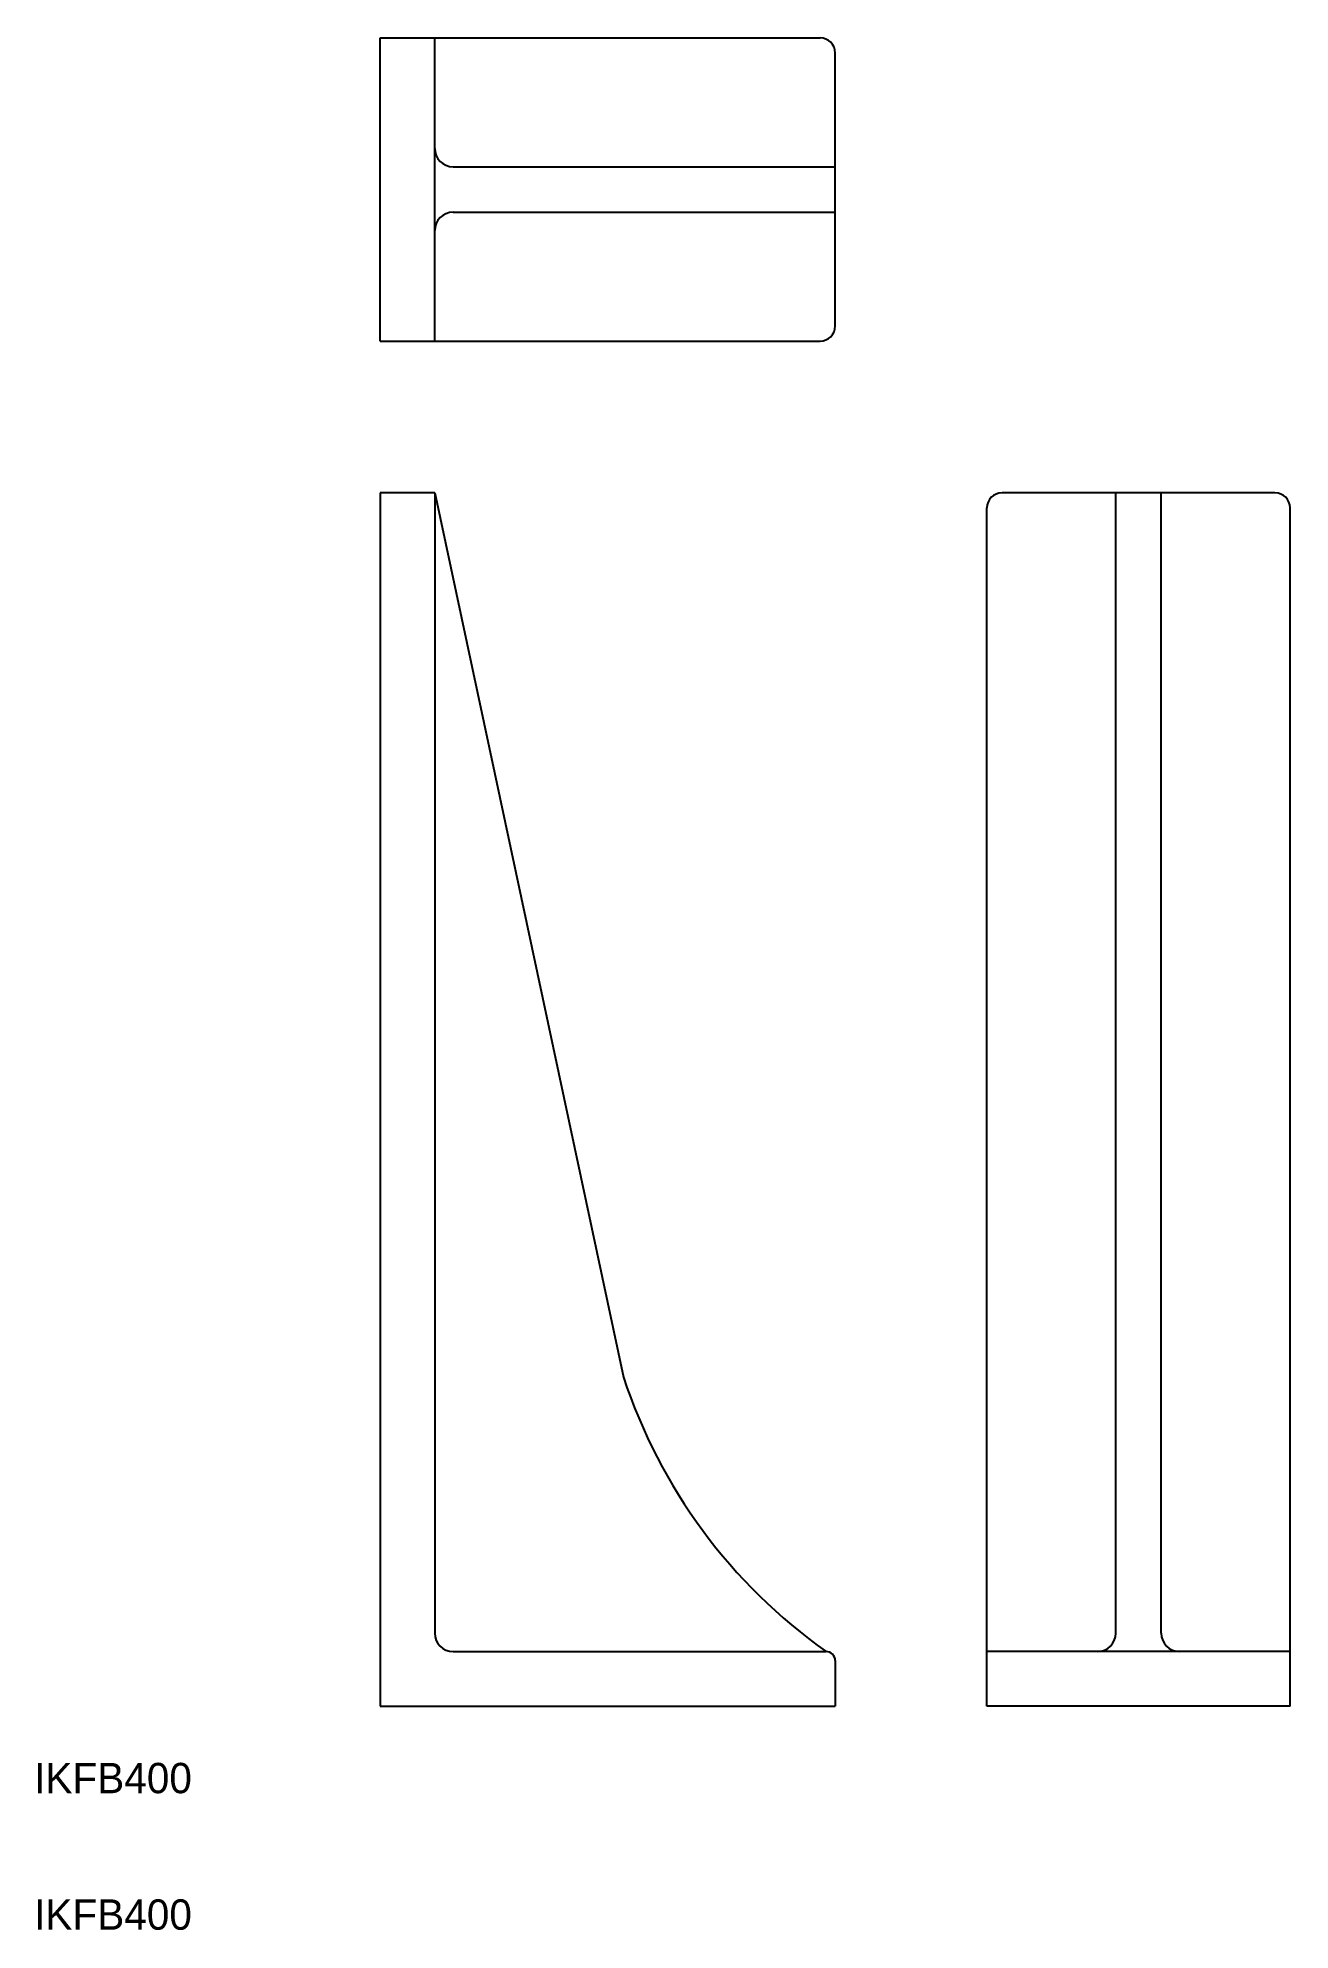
# Model space of a CAD drawing. Extents: x 51 to 464, y 50 to 674.
import ezdxf

# ---------------------------------------------------------------- set-up
doc = ezdxf.new("R2010")
doc.units = 0
doc.layers.get('0').update_dxf_attribs({"linetype": 'CONTINUOUS'})

msp = doc.modelspace()

# ---------------------------------------------------------------- linework, layer by layer
at = {"color": 7, "linetype": 'CONTINUOUS'}
for p, q in [((164.13, 673.72), (309.13, 673.72)), ((164.13, 573.72), (164.13, 673.72)), ((182.13, 573.72), (182.13, 673.72)), ((314.13, 578.72), (314.13, 668.72)), ((188.13, 631.22), (314.13, 631.22)), ((188.13, 616.22), (314.13, 616.22)), ((164.13, 573.72), (309.13, 573.72)), ((164.13, 523.72), (164.13, 123.72)), ((182.13, 523.72), (164.13, 523.72)), ((182.13, 523.72), (244.3, 232.18)), ((182.13, 523.72), (182.13, 147.72)), ((364.13, 123.72), (364.13, 518.72)), ((459.13, 523.72), (369.13, 523.72)), ((406.63, 147.72), (406.63, 523.72)), ((421.63, 147.72), (421.63, 523.72)), ((464.13, 123.72), (464.13, 518.72)), ((188.13, 141.72), (311.13, 141.72)), ((314.13, 138.72), (314.13, 123.72)), ((464.13, 141.72), (364.13, 141.72)), ((164.13, 123.72), (314.13, 123.72)), ((464.13, 123.72), (364.13, 123.72)), ((439.13, 123.72), (439.13, 123.72))]:
    msp.add_line(p, q, dxfattribs=at)
for centre, radius, start, end in [((309.13, 668.72), 5, 0, 90), ((188.13, 637.22), 6, 180, 270), ((188.13, 610.22), 6, 90, 180), ((309.13, 578.72), 5, 270, 0), ((369.13, 518.72), 5, 90, 180), ((459.13, 518.72), 5, 0, 90), ((415.25, 288.55), 180, 198.24993, 234.66053), ((188.13, 147.72), 6, 180, 270), ((400.63, 147.72), 6, 270, 0), ((427.63, 147.72), 6, 180, 270), ((311.13, 138.72), 3, 0, 90)]:
    msp.add_arc(centre, radius, start, end, dxfattribs=at)

# ---------------------------------------------------------------- texts
for p in [(50, 95), (50, 50)]:
    msp.add_text('IKFB400', height=10, dxfattribs=at).set_placement(p)

doc.saveas('drawing.dxf')
